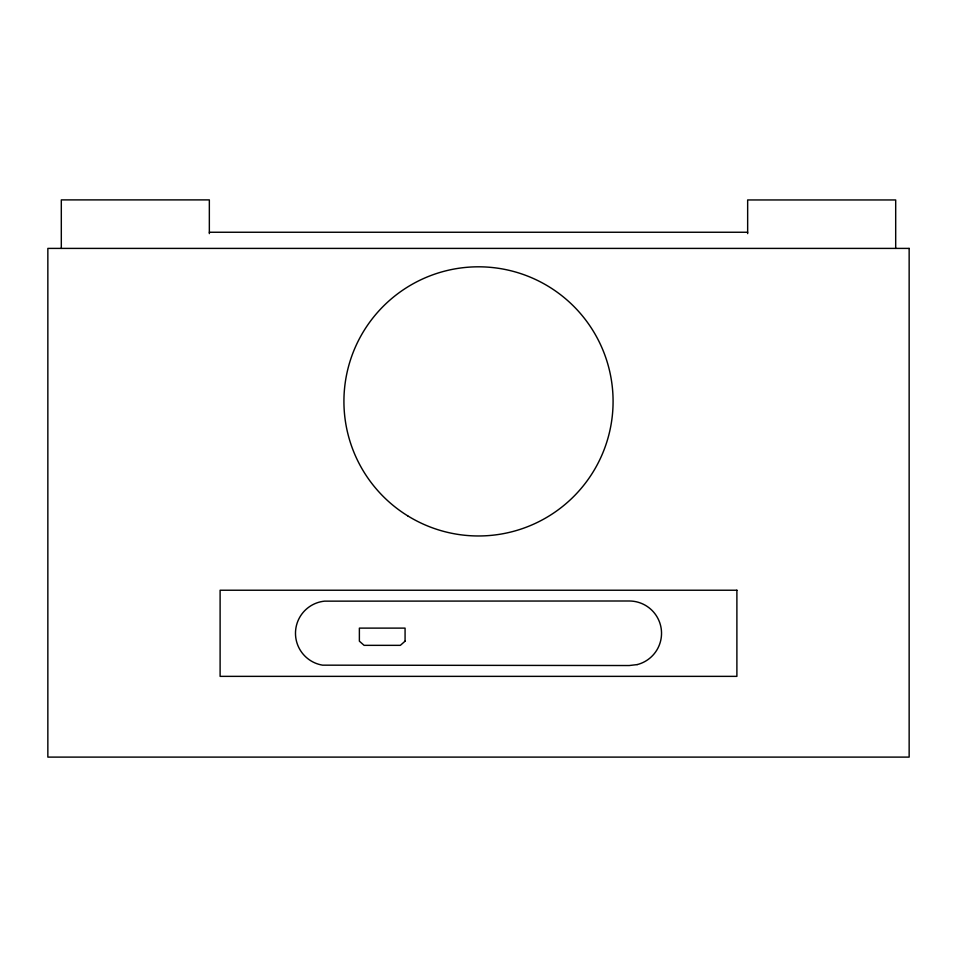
<?xml version="1.0" encoding="UTF-8"?>
<svg xmlns="http://www.w3.org/2000/svg" width="957" height="957" viewBox="0 0 957 957"><rect width="100%" height="100%" fill="white"/><g stroke="black" fill="none" stroke-linecap="round" stroke-linejoin="round"><path stroke-width="1.44" d="M209.344 232.252L747.656 232.252M895.692 248.401L895.692 199.953L747.656 199.953L747.656 233.616M209.344 233.616L209.344 199.893L61.308 199.893L61.308 248.401M405.074 641.178L400.361 645.341L364.091 645.341L359.377 641.178L359.377 628.115L405.074 628.115L405.074 641.178M637.171 664.601L629.227 665.534L322.569 665.163A32.299 32.299 0 0 1 324.543 601.152L629.658 600.996A32.299 32.299 0 0 1 637.171 664.601M909.15 248.401L47.85 248.401L47.85 757.107L909.15 757.107L909.15 248.401M736.89 590.23L220.11 590.23L220.11 676.36L736.89 676.36L736.89 590.23M407.694 515.835A134.578 134.578 0 0 0 613.018 405.493A134.578 134.578 0 0 0 414.8 282.841A134.578 134.578 0 0 0 407.694 515.835"/></g></svg>
